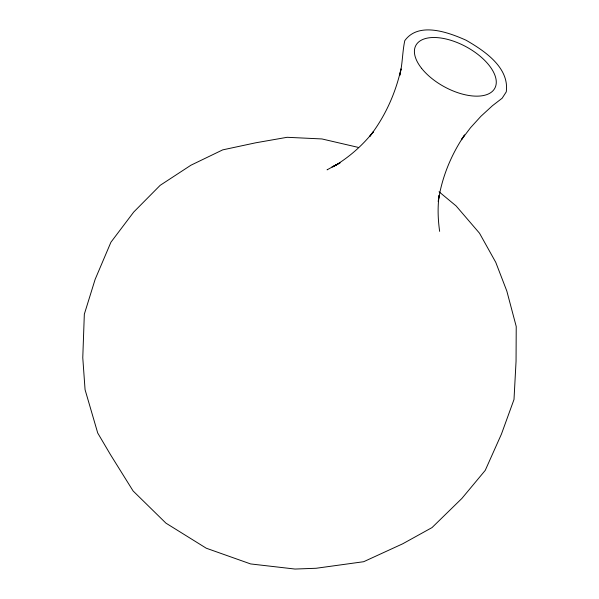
<?xml version="1.0" encoding="UTF-8"?>
<svg xmlns="http://www.w3.org/2000/svg" width="599" height="599" viewBox="0 0 599 599"><rect width="100%" height="100%" fill="white"/><g stroke="black" fill="none" stroke-linecap="round" stroke-linejoin="round"><path stroke-width="0.9" d="M439.127 195.596C437.495 207.486 437.974 219.511 439.644 231.364M439.06 195.491L438.251 201.496C441.74 177.641 451.062 154.856 464.607 134.962L461.402 139.769L470.552 127.684L480.915 116.296L492.453 105.709L502.157 98.221L506.267 91.864C509.569 67.53 484.396 50.795 466.067 40.223C448.636 32.421 418.641 21.332 404.782 40.657C402.318 52.135 402.633 64.003 399.72 75.444L400.986 68.922C395.557 93.414 385.007 116.76 369.59 136.594L373.454 131.66C362.283 145.692 348.655 157.724 333.126 166.717L340.022 162.935M327.526 169.554L327.076 169.817L339.828 162.928M336.923 164.418L332.011 166.851L333.77 166.5M358.105 147.354L321.933 138.946L287.116 137.298L255.676 142.809L222.708 149.87L190.924 165.219L160.173 185.331L133.712 212.053L110.912 242.243L95.129 279.389L84.332 314.176L82.774 357.708L85.065 389.679L97.734 433.04L110.471 454.656L133.105 490.963L165.923 523.137L206.281 548.22L250.629 563.936L295.015 569.05L316.13 568.271L363.675 561.712L402.693 543.81L432.021 527.592L461.874 498.45L485.227 470.387L501.438 434.11L514.002 399.496L516.053 361.272L516.226 326.485L506.821 291.047L495.755 262.325L479.529 233.236L456.094 205.921L439.03 191.77M421.591 68.323A44.903 22.784 28.5 0 0 492.273 91.445A44.903 22.784 28.5 0 0 452.17 40.717A44.903 22.784 28.5 0 0 421.591 68.323"/></g></svg>
